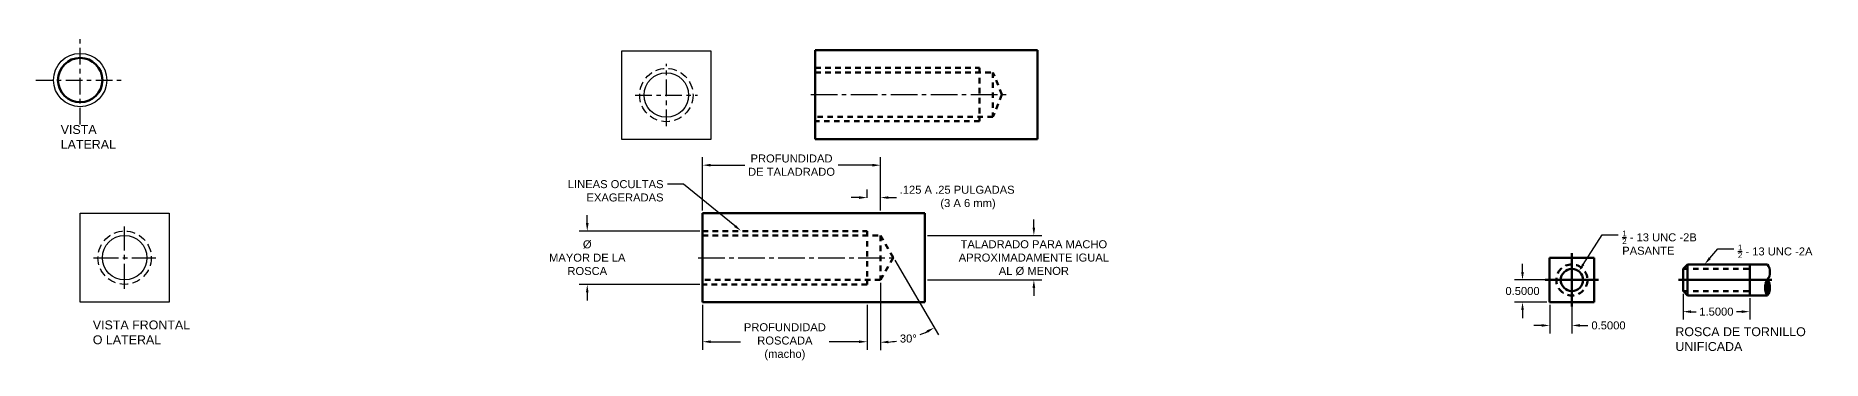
# Model space of a CAD drawing. Header units: inches. Extents: x -4 to 170, y 1 to 14.
# Drawn here: x 129.56 to 169.75, y 3.89 to 11.2 of the extents above; entities that cross this region are included whole.
import ezdxf
from ezdxf import colors
from ezdxf.entities.mleader import LeaderData, LeaderLine
from ezdxf.math import Vec2, Vec3

# ---------------------------------------------------------------- set-up
doc = ezdxf.new("R2010")
doc.units = ezdxf.units.IN
doc.header["$MEASUREMENT"] = 0
doc.linetypes.add('CENTER2', pattern=[1.125, 0.75, -0.125, 0.125, -0.125])
doc.linetypes.add('DASHED2', pattern=[0.375, 0.25, -0.125])
doc.styles.get("Standard").update_dxf_attribs({"font": 'arial.ttf'})
doc.dimstyles.get("Standard").update_dxf_attribs({"dimtxt": 0.18, "dimasz": 0.18, "dimexe": 0.18, "dimexo": 0.0625, "dimgap": 0.09, "dimtad": 0, "dimtih": 1, "dimtoh": 1, "dimdec": 4, "dimzin": 0, "dimdsep": 46, "dimtxsty": 'Standard', "dimcen": 0.09, "dimadec": 0, "dimazin": 0, "dimtfac": 1, "dimtdec": 4, "dimtofl": 0, "dimtmove": 0, "dimatfit": 3, "dimfxl": 1, "dimtolj": 1, "dimtzin": 0, "dimarcsym": 0})

# ---------------------------------------------------------------- blocks, each defined once
blk = doc.blocks.new('*D30')
at = {"color": 0, "lineweight": -2, "ltscale": 0.5, "transparency": 16777216}
for p, q in [((148.261, 7.55), (148.261, 7.738)), ((148.561, 7.55), (148.561, 7.738)), ((148.081, 7.558), (147.901, 7.558)), ((148.741, 7.558), (148.921, 7.558))]:
    blk.add_line(p, q, dxfattribs=at)
at = {"color": 0, "lineweight": 80, "ltscale": 0.5, "transparency": 16777216}
for points in [[(148.081, 7.588), (148.081, 7.528), (148.261, 7.558)], [(148.741, 7.588), (148.741, 7.528), (148.561, 7.558)]]:
    blk.add_solid(points, dxfattribs=at)
at = {"layer": 'Defpoints', "color": 0, "lineweight": 80, "ltscale": 0.5, "transparency": 16777216}
for p in [(148.261, 7.487), (148.561, 7.558), (148.561, 7.487)]:
    blk.add_point(p, dxfattribs=at)
at = {"color": 0, "lineweight": 80, "ltscale": 0.5, "transparency": 16777216, "insert": (150.286, 7.558), "char_height": 0.18, "width": 3.11572, "attachment_point": 5}
blk.add_mtext('\\A1;.125 A .25 PULGADAS\\P       (3 A 6 mm)', dxfattribs=at)
blk = doc.blocks.new('*D31')
at = {"color": 0, "lineweight": -2, "ltscale": 0.5, "transparency": 16777216}
for p, q in [((144.561, 7.267), (144.561, 8.468)), ((148.561, 7.267), (148.561, 8.468)), ((144.741, 8.288), (145.508, 8.288)), ((148.381, 8.288), (147.613, 8.288))]:
    blk.add_line(p, q, dxfattribs=at)
at = {"color": 0, "lineweight": 80, "ltscale": 0.5, "transparency": 16777216}
for points in [[(144.741, 8.318), (144.741, 8.258), (144.561, 8.288)], [(148.381, 8.318), (148.381, 8.258), (148.561, 8.288)]]:
    blk.add_solid(points, dxfattribs=at)
at = {"layer": 'Defpoints', "color": 0, "lineweight": 80, "ltscale": 0.5, "transparency": 16777216}
for p in [(144.561, 8.288), (144.561, 7.204), (148.561, 7.204)]:
    blk.add_point(p, dxfattribs=at)
at = {"color": 0, "lineweight": 80, "ltscale": 0.5, "transparency": 16777216, "insert": (146.561, 8.288), "char_height": 0.18, "width": 2.90207, "attachment_point": 5}
blk.add_mtext('\\A1;PROFUNDIDAD\\PDE TALADRADO', dxfattribs=at)
blk = doc.blocks.new('*D32')
at = {"color": 0, "lineweight": -2, "ltscale": 0.5, "transparency": 16777216}
for p, q in [((141.966, 6.984), (141.966, 7.164)), ((144.498, 6.804), (141.786, 6.804)), ((144.498, 5.604), (141.786, 5.604)), ((141.966, 5.424), (141.966, 5.244))]:
    blk.add_line(p, q, dxfattribs=at)
at = {"color": 0, "lineweight": 80, "ltscale": 0.5, "transparency": 16777216}
for points in [[(141.936, 6.984), (141.996, 6.984), (141.966, 6.804)], [(141.936, 5.424), (141.996, 5.424), (141.966, 5.604)]]:
    blk.add_solid(points, dxfattribs=at)
at = {"layer": 'Defpoints', "color": 0, "lineweight": 80, "ltscale": 0.5, "transparency": 16777216}
for p in [(144.561, 6.804), (141.966, 5.604), (144.561, 5.604)]:
    blk.add_point(p, dxfattribs=at)
at = {"color": 0, "lineweight": 80, "ltscale": 0.5, "transparency": 16777216, "insert": (141.966, 6.204), "char_height": 0.18, "width": 2.15729, "attachment_point": 5}
blk.add_mtext('\\A1;%%C \\PMAYOR DE LA\\PROSCA', dxfattribs=at)
blk = doc.blocks.new('*D33')
at = {"color": 0, "lineweight": -2, "ltscale": 0.5, "transparency": 16777216}
for p, q in [((144.561, 5.142), (144.561, 4.132)), ((148.261, 5.142), (148.261, 4.132)), ((144.741, 4.312), (145.415, 4.312)), ((148.081, 4.312), (147.406, 4.312))]:
    blk.add_line(p, q, dxfattribs=at)
at = {"color": 0, "lineweight": 80, "ltscale": 0.5, "transparency": 16777216}
for points in [[(144.741, 4.342), (144.741, 4.282), (144.561, 4.312)], [(148.081, 4.342), (148.081, 4.282), (148.261, 4.312)]]:
    blk.add_solid(points, dxfattribs=at)
at = {"layer": 'Defpoints', "color": 0, "lineweight": 80, "ltscale": 0.5, "transparency": 16777216}
for p in [(144.561, 5.204), (148.261, 5.204), (148.261, 4.312)]:
    blk.add_point(p, dxfattribs=at)
at = {"color": 0, "lineweight": 80, "ltscale": 0.5, "transparency": 16777216, "insert": (146.411, 4.312), "char_height": 0.18, "width": 2.8056, "attachment_point": 5}
blk.add_mtext('\\A1;PROFUNDIDAD\\PROSCADA\\P(macho)', dxfattribs=at)
blk = doc.blocks.new('*D35')
at = {"color": 0, "lineweight": -2, "ltscale": 0.5, "transparency": 16777216}
for p, q in [((152.012, 6.884), (152.012, 7.064)), ((149.623, 6.704), (152.192, 6.704)), ((149.623, 5.704), (152.192, 5.704)), ((152.012, 5.524), (152.012, 5.344))]:
    blk.add_line(p, q, dxfattribs=at)
at = {"color": 0, "lineweight": 80, "ltscale": 0.5, "transparency": 16777216}
for points in [[(151.982, 6.884), (152.042, 6.884), (152.012, 6.704)], [(151.982, 5.524), (152.042, 5.524), (152.012, 5.704)]]:
    blk.add_solid(points, dxfattribs=at)
at = {"layer": 'Defpoints', "color": 0, "lineweight": 80, "ltscale": 0.5, "transparency": 16777216}
for p in [(149.561, 6.704), (149.561, 5.704), (152.012, 5.704)]:
    blk.add_point(p, dxfattribs=at)
at = {"color": 0, "lineweight": 80, "ltscale": 0.5, "transparency": 16777216, "insert": (152.012, 6.204), "char_height": 0.18, "width": 3.70135, "attachment_point": 5}
blk.add_mtext('\\A1;TALADRADO PARA MACHO\\PAPROXIMADAMENTE IGUAL AL %%C MENOR', dxfattribs=at)
blk = doc.blocks.new('*D36')
at = {"color": 0, "lineweight": -2, "ltscale": 0.5, "transparency": 16777216}
for p, q in [((148.884, 6.15), (149.863, 4.471)), ((148.561, 5.642), (148.561, 4.119))]:
    blk.add_line(p, q, dxfattribs=at)
for start, end in [(291.8208, 295.9568), (274.2893, 278.6316)]:
    blk.add_arc((148.561, 6.704), 2.405, start, end, dxfattribs=at)
at = {"color": 0, "lineweight": 80, "ltscale": 0.5, "transparency": 16777216}
for points in [[(149.599, 4.568), (149.627, 4.515), (149.772, 4.627)], [(148.742, 4.276), (148.739, 4.336), (148.561, 4.299)]]:
    blk.add_solid(points, dxfattribs=at)
at = {"layer": 'Defpoints', "color": 0, "lineweight": 80, "ltscale": 0.5, "transparency": 16777216}
for p in [(148.561, 6.704), (148.561, 6.704), (148.852, 6.204), (148.561, 5.704), (148.982, 4.336)]:
    blk.add_point(p, dxfattribs=at)
at = {"color": 0, "lineweight": 80, "ltscale": 0.5, "transparency": 16777216, "insert": (149.188, 4.383), "char_height": 0.18, "attachment_point": 5}
blk.add_mtext('\\A1;30°', dxfattribs=at)
blk = doc.blocks.new('*D37')
at = {"color": 0, "lineweight": -2, "ltscale": 0.5, "transparency": 16777216}
for p, q in [((166.614, 5.392), (166.614, 4.809)), ((168.114, 5.292), (168.114, 4.809)), ((166.794, 4.989), (166.909, 4.989)), ((167.934, 4.989), (167.818, 4.989))]:
    blk.add_line(p, q, dxfattribs=at)
at = {"color": 0, "lineweight": 80, "ltscale": 0.5, "transparency": 16777216}
for points in [[(166.794, 5.019), (166.794, 4.959), (166.614, 4.989)], [(167.934, 5.019), (167.934, 4.959), (168.114, 4.989)]]:
    blk.add_solid(points, dxfattribs=at)
at = {"layer": 'Defpoints', "color": 0, "lineweight": 80, "ltscale": 0.5, "transparency": 16777216}
for p in [(166.614, 5.455), (168.114, 5.354), (168.114, 4.989)]:
    blk.add_point(p, dxfattribs=at)
at = {"color": 0, "lineweight": 80, "ltscale": 0.5, "transparency": 16777216, "insert": (167.364, 4.989), "char_height": 0.18, "attachment_point": 5}
blk.add_mtext('\\A1;1.5000', dxfattribs=at)
blk = doc.blocks.new('*D38')
at = {"color": 0, "lineweight": -2, "ltscale": 0.5, "transparency": 16777216}
for p, q in [((163.003, 5.884), (163.003, 6.064)), ((163.551, 5.704), (162.823, 5.704)), ((163.551, 5.204), (162.823, 5.204)), ((163.003, 5.024), (163.003, 4.844))]:
    blk.add_line(p, q, dxfattribs=at)
at = {"color": 0, "lineweight": 80, "ltscale": 0.5, "transparency": 16777216}
for points in [[(162.973, 5.884), (163.033, 5.884), (163.003, 5.704)], [(162.973, 5.024), (163.033, 5.024), (163.003, 5.204)]]:
    blk.add_solid(points, dxfattribs=at)
at = {"layer": 'Defpoints', "color": 0, "lineweight": 80, "ltscale": 0.5, "transparency": 16777216}
for p in [(163.614, 5.704), (163.003, 5.204), (163.614, 5.204)]:
    blk.add_point(p, dxfattribs=at)
at = {"color": 0, "lineweight": 80, "ltscale": 0.5, "transparency": 16777216, "insert": (163.003, 5.454), "char_height": 0.18, "attachment_point": 5}
blk.add_mtext('\\A1;0.5000', dxfattribs=at)
blk = doc.blocks.new('*D39')
at = {"color": 0, "lineweight": -2, "ltscale": 0.5, "transparency": 16777216}
for p, q in [((163.614, 5.142), (163.614, 4.499)), ((164.114, 5.142), (164.114, 4.499)), ((163.434, 4.679), (163.254, 4.679)), ((164.294, 4.679), (164.474, 4.679))]:
    blk.add_line(p, q, dxfattribs=at)
at = {"color": 0, "lineweight": 80, "ltscale": 0.5, "transparency": 16777216}
for points in [[(163.434, 4.709), (163.434, 4.649), (163.614, 4.679)], [(164.294, 4.709), (164.294, 4.649), (164.114, 4.679)]]:
    blk.add_solid(points, dxfattribs=at)
at = {"layer": 'Defpoints', "color": 0, "lineweight": 80, "ltscale": 0.5, "transparency": 16777216}
for p in [(163.614, 5.204), (164.114, 5.204), (164.114, 4.679)]:
    blk.add_point(p, dxfattribs=at)
at = {"color": 0, "lineweight": 80, "ltscale": 0.5, "transparency": 16777216, "insert": (164.937, 4.679), "char_height": 0.18, "attachment_point": 5}
blk.add_mtext('\\A1;0.5000', dxfattribs=at)

msp = doc.modelspace()

# ---------------------------------------------------------------- hatches: boundary and pattern name
at = {"lineweight": 80, "ltscale": 0.5}
h = msp.add_hatch(dxfattribs=at)
h.set_pattern_fill('ANSI31', color=256, scale=0.3, angle=20)
h.paths.add_polyline_path([(168.51358, 5.70423, 0.31522223), (168.51358, 5.35423, 0.31522223)])

# ---------------------------------------------------------------- linework, layer by layer
at = {"linetype": 'CENTER2', "ltscale": 0.5}
for p, q in [((130.56059, 9.20426), (130.56059, 11.20426)), ((143.74507, 9.16692), (143.74507, 10.56692)), ((129.56059, 10.20426), (131.56059, 10.20426)), ((143.04507, 9.86692), (144.44507, 9.86692))]:
    msp.add_line(p, q, dxfattribs=at)
at = {"ltscale": 0.5}
for p, q in [((142.74507, 8.86692), (142.74507, 10.86692)), ((142.74507, 10.86692), (144.74507, 10.86692)), ((144.74507, 10.86692), (144.74507, 8.86692)), ((144.74507, 8.86692), (142.74507, 8.86692)), ((130.56059, 5.20426), (130.56059, 7.20426)), ((130.56059, 7.20426), (132.56059, 7.20426)), ((132.56059, 7.20426), (132.56059, 5.20426)), ((132.56059, 5.20426), (130.56059, 5.20426))]:
    msp.add_line(p, q, dxfattribs=at)
at = {"lineweight": 200, "ltscale": 0.5}
for p, q in [((152.09201, 10.87756), (147.09201, 10.87756)), ((147.09201, 10.87756), (147.09201, 8.87756)), ((152.09201, 8.87756), (152.09201, 10.87756)), ((147.09201, 8.87756), (152.09201, 8.87756))]:
    msp.add_line(p, q, dxfattribs=at)
at = {"linetype": 'DASHED2', "lineweight": 80, "ltscale": 0.5}
for p, q in [((147.09201, 10.47756), (150.79201, 10.47756)), ((150.79201, 10.47756), (150.79201, 9.27756)), ((147.09201, 10.37756), (151.09201, 10.37756)), ((151.09201, 10.37756), (151.09201, 9.37756)), ((151.29201, 9.87756), (151.09201, 10.37756)), ((151.29201, 9.87756), (151.09201, 9.37756)), ((151.09201, 9.37756), (147.09201, 9.37756)), ((150.79201, 9.27756), (147.09201, 9.27756)), ((144.56059, 6.80426), (148.26059, 6.80426)), ((144.56059, 6.70426), (148.56059, 6.70426)), ((148.26059, 6.80426), (148.26059, 5.60426)), ((148.56059, 6.70426), (148.56059, 5.70426)), ((148.56059, 6.70426), (148.85213, 6.20426)), ((148.56059, 5.70426), (148.85213, 6.20426)), ((148.56059, 5.70426), (144.56059, 5.70426)), ((166.61358, 5.95423), (168.11358, 5.95423)), ((148.26059, 5.60426), (144.56059, 5.60426)), ((166.61427, 5.45423), (168.11358, 5.45423))]:
    msp.add_line(p, q, dxfattribs=at)
at = {"linetype": 'CENTER2', "ltscale": 0.8}
for p, q in [((146.99201, 9.87756), (151.49201, 9.87756)), ((144.46059, 6.20426), (148.96059, 6.20426))]:
    msp.add_line(p, q, dxfattribs=at)
at = {"linetype": 'CENTER2', "ltscale": 0.75}
for p, q in [((131.56059, 5.50426), (131.56059, 6.90426)), ((130.86059, 6.20426), (132.26059, 6.20426))]:
    msp.add_line(p, q, dxfattribs=at)
at = {"lineweight": 80, "ltscale": 0.5}
for p, q in [((149.56059, 7.20426), (144.56059, 7.20426)), ((144.56059, 7.20426), (144.56059, 5.20426)), ((149.56059, 5.20426), (149.56059, 7.20426)), ((163.61358, 5.20423), (163.61358, 6.20423)), ((163.61358, 6.20423), (164.61358, 6.20423)), ((164.11358, 5.10423), (164.11358, 6.30423)), ((164.61358, 6.20423), (164.61358, 5.20423)), ((166.71358, 6.05423), (166.61358, 5.95423)), ((166.71358, 6.05423), (168.11358, 6.05423)), ((166.71358, 5.35423), (166.71358, 6.05423)), ((168.11358, 6.05423), (168.11358, 5.35423)), ((168.11358, 6.05423), (168.51358, 6.05423)), ((164.71358, 5.70423), (163.51358, 5.70423)), ((166.51358, 5.70423), (168.61358, 5.70423)), ((166.61358, 5.45492), (166.61358, 5.95423)), ((166.61427, 5.45423), (166.61358, 5.45492)), ((166.71358, 5.35423), (166.61358, 5.45492)), ((168.11358, 5.35423), (166.71358, 5.35423)), ((168.51358, 5.35423), (168.11358, 5.35423)), ((144.56059, 5.20426), (149.56059, 5.20426)), ((164.61358, 5.20423), (163.61358, 5.20423))]:
    msp.add_line(p, q, dxfattribs=at)
at = {"ltscale": 0.5}
for centre, radius in [((130.56059, 10.20426), 0.6), ((143.74507, 9.86692), 0.5), ((131.56059, 6.20426), 0.5)]:
    msp.add_circle(centre, radius, dxfattribs=at)
at = {"lineweight": 80, "ltscale": 0.5}
for centre, radius in [((130.56059, 10.20426), 0.5), ((164.11358, 5.70423), 0.25)]:
    msp.add_circle(centre, radius, dxfattribs=at)
at = {"linetype": 'DASHED2', "ltscale": 0.75}
for centre in [(143.74507, 9.86692), (131.56059, 6.20426)]:
    msp.add_circle(centre, 0.6, dxfattribs=at)
at = {"linetype": 'DASHED2', "lineweight": 80, "ltscale": 0.6}
msp.add_circle((164.11358, 5.70423), 0.35, dxfattribs=at)
at = {"lineweight": 80, "ltscale": 0.5}
for centre, start, end in [((168.26358, 5.87923), 325.00798, 34.99202), ((168.76358, 5.52923), 145.00798, 214.99202), ((168.26358, 5.52923), 325.00798, 34.99202)]:
    msp.add_arc(centre, 0.30516, start, end, dxfattribs=at)

# ---------------------------------------------------------------- texts
at = {"lineweight": 80, "ltscale": 0.5, "char_height": 0.2, "attachment_point": 1}
for s, width, heights, insert in [('VISTA\\PLATERAL', 2.3343962, [0], (130.12301, 9.19053)), ('VISTA FRONTAL O LATERAL', 2.2534136, [1.36866], (130.84476, 4.79)), ('ROSCA DE TORNILLO UNIFICADA', 3.0867487, [0], (166.44169, 4.63777))]:
    msp.add_mtext_dynamic_manual_height_columns(s, width=width, gutter_width=1, heights=heights, dxfattribs=dict(at, insert=insert))

# ---------------------------------------------------------------- dimensions: what is measured, and where the dimension line sits
at = {"lineweight": 80, "ltscale": 0.5}
for base, p1, p2, text, picture, middle in [((144.56059, 8.28756), (148.56059, 7.20426), (144.56059, 7.20426), 'PROFUNDIDAD\\PDE TALADRADO', '*D31', (146.56059, 8.28756)), ((148.56059, 7.55824), (148.26059, 7.48709), (148.56059, 7.48709), '.125 A .25 PULGADAS\\P       (3 A 6 mm)', '*D30', (150.28551, 7.55824)), ((148.26059, 4.31228), (144.56059, 5.20426), (148.26059, 5.20426), 'PROFUNDIDAD\\PROSCADA\\P(macho)', '*D33', (146.41059, 4.31228))]:
    dim = msp.add_linear_dim(base=base, p1=p1, p2=p2, text=text, dimstyle='Standard', dxfattribs=at)
    dim.commit()
    dim.dimension.update_dxf_attribs({"geometry": picture, "text_midpoint": middle})
for base, p1, p2, text, picture, middle in [((141.96558, 5.60426), (144.56059, 6.80426), (144.56059, 5.60426), '%%C \\PMAYOR DE LA\\PROSCA', '*D32', (141.96558, 6.20426)), ((152.01201, 5.70426), (149.56059, 6.70426), (149.56059, 5.70426), 'TALADRADO PARA MACHO\\PAPROXIMADAMENTE IGUAL AL %%C MENOR', '*D35', (152.01201, 6.20426))]:
    dim = msp.add_linear_dim(base=base, p1=p1, p2=p2, angle=90, text=text, dimstyle='Standard', dxfattribs=at)
    dim.commit()
    dim.dimension.update_dxf_attribs({"geometry": picture, "text_midpoint": middle})
dim = msp.add_angular_dim_2l(base=(148.9816, 4.33643), line1=((148.56059, 6.70426), (148.85213, 6.20426)), line2=((148.56059, 6.70426), (148.56059, 5.70426)), dimstyle='Standard', dxfattribs=at)
dim.commit()
dim.dimension.update_dxf_attribs({"geometry": '*D36', "text_midpoint": (149.18803, 4.38258)})
dim = msp.add_linear_dim(base=(163.00284, 5.20423), p1=(163.61358, 5.70423), p2=(163.61358, 5.20423), angle=90, dimstyle='Standard', dxfattribs=at)
dim.commit()
dim.dimension.update_dxf_attribs({"geometry": '*D38', "text_midpoint": (163.00284, 5.45423)})
for base, p1, p2, picture, middle in [((168.11358, 4.98871), (166.61358, 5.45492), (168.11358, 5.35423), '*D37', (167.36358, 4.98871)), ((164.11358, 4.67851), (163.61358, 5.20423), (164.11358, 5.20423), '*D39', (164.9369, 4.67851))]:
    dim = msp.add_linear_dim(base=base, p1=p1, p2=p2, dimstyle='Standard', dxfattribs=at)
    dim.commit()
    dim.dimension.update_dxf_attribs({"geometry": picture, "text_midpoint": middle})

# ---------------------------------------------------------------- leaders
ml = msp.add_multileader_mtext('Standard', dxfattribs=at)
ml.set_content('LINEAS OCULTAS\\PEXAGERADAS', color=256)
ml.set_leader_properties()
ml.build(insert=Vec2(0, 0))
ml.multileader.update_dxf_attribs({"dogleg_length": 0.36, "arrow_head_size": 0.18})
ctx = ml.context
ctx.base_point, ctx.char_height, ctx.arrow_head_size, ctx.landing_gap_size, ctx.plane_origin = Vec3(141.47077, 7.85954), 0.18, 0.18, 0.09, Vec3(145.42714, 6.80671)
ctx.text_align_type = 2
notes = []
notes.append((ctx, [(0, (1, 1, 0), (144.13124, 7.85954), (-1, 0), 0.36, [(0, [(145.42714, 6.80671)], 0, [])])]))
ctx.mtext.insert, ctx.mtext.width, ctx.mtext.alignment, ctx.mtext.flow_direction = Vec3(143.68124, 7.95108), 2.1870512, 3, 5
ml = msp.add_multileader_mtext('Standard', dxfattribs=at)
ml.set_content('\\A1;{\\H0.7x;\\S1/2;} - 13 UNC -2B PASANTE', color=256)
ml.set_leader_properties()
ml.build(insert=Vec2(0, 0))
ml.multileader.update_dxf_attribs({"dogleg_length": 0.36, "arrow_head_size": 0.18})
ctx = ml.context
ctx.base_point, ctx.char_height, ctx.arrow_head_size, ctx.landing_gap_size, ctx.plane_origin = Vec3(165.15622, 6.72265), 0.18, 0.18, 0.09, Vec3(164.27228, 5.9014)
notes.append((ctx, [(0, (1, 1, 0), (164.79622, 6.72265), (1, 0), 0.36, [(0, [(164.27228, 5.9014)], 0, [])])]))
ctx.mtext.insert, ctx.mtext.width, ctx.mtext.flow_direction = Vec3(165.24622, 6.81418), 2.3827506, 5
ml = msp.add_multileader_mtext('Standard', dxfattribs=at)
ml.set_content('\\A1;{\\H0.7x;\\S1/2;} - 13 UNC -2A', color=256)
ml.set_leader_properties()
ml.build(insert=Vec2(0, 0))
ml.multileader.update_dxf_attribs({"dogleg_length": 0.36, "arrow_head_size": 0.18})
ctx = ml.context
ctx.base_point, ctx.char_height, ctx.arrow_head_size, ctx.landing_gap_size, ctx.plane_origin = Vec3(167.75837, 6.40518), 0.18, 0.18, 0.09, Vec3(167.09732, 6.0553)
notes.append((ctx, [(0, (1, 1, 0), (167.39837, 6.40518), (1, 0), 0.36, [(0, [(167.09732, 6.0553)], 0, [])])]))
ctx.mtext.insert, ctx.mtext.width, ctx.mtext.flow_direction = Vec3(167.84837, 6.49677), 1.8971186, 5
for ctx, leaders in notes:
    for number, flags, end, landing, length, lines in leaders:
        leader = LeaderData()
        leader.index, (leader.has_last_leader_line, leader.has_dogleg_vector, leader.attachment_direction) = number, flags
        leader.last_leader_point, leader.dogleg_vector, leader.dogleg_length = Vec3(end), Vec3(landing), length
        for number, points, colour, breaks in lines:
            line = LeaderLine()
            line.index, line.vertices, line.color, line.breaks = number, Vec3.list(points), colors.encode_raw_color(colour), breaks
            leader.lines.append(line)
        ctx.leaders.append(leader)

doc.saveas('drawing.dxf')
